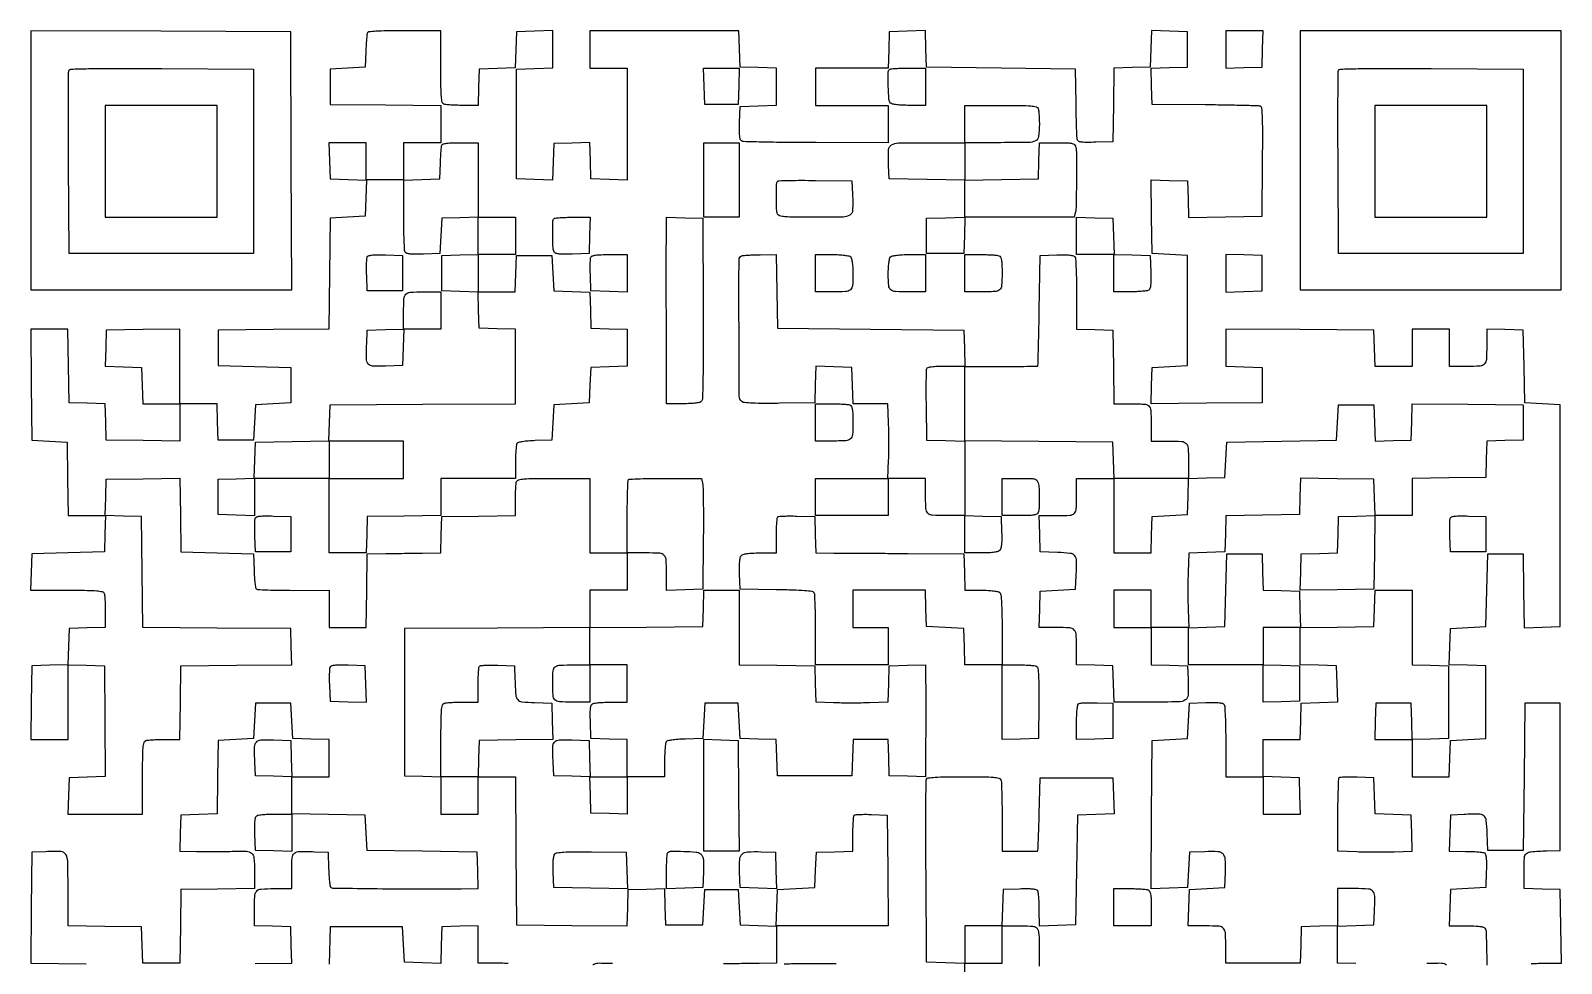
# Model space of a CAD drawing. Extents: x 156 to 936, y 95 to 969.
# Drawn here: x 156 to 936, y 494 to 969 of the extents above; entities that cross this region are included whole.
import ezdxf

# ---------------------------------------------------------------- set-up
doc = ezdxf.new("R2010")
doc.units = 0

msp = doc.modelspace()

# ---------------------------------------------------------------- linework, layer by layer
for points in [[(831.25, 493.787526), (822, 494.075052), (822, 503.5), (822, 512.924948), (831.25, 513.212474), (840.5, 513.5), (840.800912, 520.479083, 0.012322), (840.941866, 528.11956, 0.176722), (840.009281, 530.627338, 0.202101), (837.732324, 531.772817, 0.01682), (830.980948, 532), (822, 532), (822, 522.537526), (822, 513.075052), (812.75, 512.787526), (803.5, 512.5), (803.212474, 503.25), (802.924948, 494), (783.962474, 494), (765, 494), (765, 501.918213, 0.011435), (764.828811, 509.402343, 0.175657), (763.85465, 511.748828, 0.195156), (761.642834, 512.801097, 0.014649), (754.855485, 513), (745.924948, 513), (746.212474, 522.25), (746.5, 531.5), (755.5, 532), (764.5, 532.5), (764.787955, 540.596055, 0.020771), (764.748898, 547.123234, 0.189669), (763.605942, 549.666193, 0.185166), (761.021195, 550.781389, 0.019645), (754.344796, 550.793771), (746.5, 550.5), (746, 541.5), (745.5, 532.5), (736.237938, 532.212315), (726.975876, 531.924629), (727.237938, 569.712315), (727.5, 607.5), (736.5, 608), (745.5, 608.5), (746, 617.5), (746.5, 626.5), (754.914347, 626.793098, -0.008519), (758.914541, 626.864234, -0.027159), (761.5815, 626.721251, -0.039341), (763.340297, 626.389362, -0.187221), (764.149034, 625.793098, -0.128063), (764.478379, 624.767033, -0.002999), (764.732898, 619.665785, -0.006444), (764.919379, 613.645645, -0.004304), (764.984687, 606.75), (765, 589), (774.5, 589), (784, 589), (784, 579.5), (784, 570), (793.537526, 570), (803.075052, 570), (802.787526, 579.25), (802.5, 588.5), (793.25, 588.787526), (784, 589.075052), (784, 598.537526), (784, 608), (793.462474, 608), (802.924948, 608), (803.212474, 617.25), (803.5, 626.5), (812.787023, 626.788016), (822.074046, 627.076031), (821.787023, 636.288016), (821.5, 645.5), (812.25, 645.787526), (803, 646.075052), (803, 655.515461), (803, 664.955869), (821.75, 665.227935), (840.5, 665.5), (840.787526, 674.75), (841.075052, 684), (850.537526, 684), (860, 684), (860, 665.037526), (860, 646.075052), (869.25, 645.787526), (878.5, 645.5), (878.5, 627), (878.5, 608.5), (869.288016, 608.212977), (860.076031, 607.925954), (859.788016, 617.212977), (859.5, 626.5), (850.5, 626.5), (841.5, 626.5), (841.212474, 617.25), (840.924948, 608), (850.462474, 608), (860, 608), (860, 598.5), (860, 589), (869.462474, 589), (878.924948, 589), (879.212474, 598.25), (879.5, 607.5), (888.5, 608), (897.5, 608.5), (897.5, 627), (897.5, 645.5), (888.212977, 645.788016), (878.925954, 646.076031), (879.212977, 655.288016), (879.5, 664.5), (888.5, 665), (897.5, 665.5), (898, 684), (898.5, 702.5), (907.5, 702.5), (916.5, 702.5), (916.772202, 683.712768), (917.044404, 664.925536), (926.272202, 665.212768), (935.5, 665.5), (935.5, 722), (935.5, 778.5), (926.5, 779), (917.5, 779.5), (917, 798), (916.5, 816.5), (907.25, 816.787526), (898, 817.075052), (898, 809.119313, -0.01133), (897.829774, 801.607881, -0.174856), (896.858669, 799.255648, -0.19591), (894.651936, 798.200175, -0.014805), (887.893011, 798), (879, 798), (879, 807.5), (879, 817), (869.5, 817), (860, 817), (860, 807.5), (860, 798), (850.537526, 798), (841.075052, 798), (840.787526, 807.25), (840.5, 816.5), (802.75, 816.762025), (765, 817.02405), (765, 807.549551), (765, 798.075052), (774.25, 797.787526), (783.5, 797.5), (783.5, 788.5), (783.5, 779.5), (755.212708, 779.267638), (726.925415, 779.035275), (727.212708, 788.267638), (727.5, 797.5), (736.5, 798), (745.5, 798.5), (745.5, 826.5), (745.5, 854.5), (736.5, 855), (727.5, 855.5), (727.227796, 874.28782), (726.955591, 893.075639), (736.227796, 892.78782), (745.5, 892.5), (745.787816, 883.228074), (746.075632, 873.956148), (764.787816, 874.228074), (783.5, 874.5), (783.765863, 902.275298, 0.001898), (783.84755, 916.416702, 0.009342), (783.714317, 924.392819, 0.007982), (783.446172, 929.610203, 0.294663), (782.765863, 930.523131, 0.082378), (781.762195, 930.719163, 0.000718), (773.940597, 930.930933, 0.002479), (764.940283, 931.117036, 0.001594), (754.5, 931.247833), (727.5, 931.5), (727.212977, 940.711984), (726.925954, 949.923969), (736.212977, 950.211984), (745.5, 950.5), (745.5, 959.5), (745.5, 968.5), (736.288016, 968.787023), (727.076031, 969.074046), (726.788016, 959.787023), (726.5, 950.5), (717.271928, 950.212764), (708.043857, 949.925529), (707.771928, 931.212764), (707.5, 912.5), (698.733647, 912.210829, -0.007219), (694.379267, 912.130105, -0.029582), (691.74243, 912.275406, -0.050431), (690.129675, 912.627543, -0.225889), (689.447628, 913.275884, -0.080229), (689.233158, 914.300735, -0.001788), (689.017757, 919.353822, -0.004), (688.833645, 925.285859, -0.002689), (688.713981, 932.065056), (688.5, 949.5), (650.5, 950), (612.5, 950.5), (612.211984, 959.787023), (611.923969, 969.074046), (602.711984, 968.787023), (593.5, 968.5), (593.212474, 959.25), (592.924948, 950), (574.462474, 950), (556, 950), (556, 940.5), (556, 931), (574.5, 931), (593, 931), (593, 921.5), (593, 912), (556.25, 912.015313, -0.002086), (542.069438, 912.080384, -0.0033), (529.915465, 912.267102, -0.000814), (519.303263, 912.517491, -0.135855), (518.206902, 912.850966, -0.187221), (517.610638, 913.659703, -0.039341), (517.278749, 915.4185, -0.027159), (517.135766, 918.085459, -0.008519), (517.206902, 922.085653), (517.5, 930.5), (526.75, 930.787526), (536, 931.075052), (536, 940.5), (536, 949.924948), (526.75, 950.212474), (517.5, 950.5), (517.212474, 959.75), (516.924948, 969), (478.962474, 969), (441, 969), (441, 959.5), (441, 950), (450.5, 950), (460, 950), (460, 921.462474), (460, 892.924948), (450.75, 893.212474), (441.5, 893.5), (441.211984, 902.787023), (440.923969, 912.074046), (431.711984, 911.787023), (422.5, 911.5), (422.211984, 902.212977), (421.923969, 892.925954), (412.711984, 893.212977), (403.5, 893.5), (403.5, 921.5), (403.5, 949.5), (412.75, 949.787526), (422, 950.075052), (422, 959.575052), (422, 969.075052), (412.75, 968.787526), (403.5, 968.5), (403.212964, 959.287036), (402.925929, 950.074071), (393.712964, 949.787036), (384.5, 949.5), (384.212474, 940.25), (383.924948, 931), (376.044262, 931, -0.007082), (372.910777, 931.044388, -0.008933), (370.013877, 931.178303, -0.007357), (367.59865, 931.368953, -0.068336), (366.581787, 931.606989, -0.24904), (365.711497, 932.606822, -0.036273), (365.27975, 935.359559, -0.018295), (365.051073, 940.276552, -0.002472), (365, 950.606989), (365, 969), (346.468615, 969, 0.003177), (337.363823, 968.942146, 0.013264), (331.885277, 968.727081, 0.013535), (328.29479, 968.392812, 0.283803), (327.488341, 967.75, 0.062379), (327.299299, 966.905307, 0.004511), (327.092081, 964.517187, 0.006263), (326.905777, 961.655284, 0.004694), (326.769726, 958.5), (326.5, 950.5), (317.5, 950), (308.5, 949.5), (308.5, 940.5), (308.5, 931.5), (336.75, 931.234427), (365, 930.968853), (365, 921.484427), (365, 912), (355.5, 912), (346, 912), (346, 902.5), (346, 893), (336.5, 893), (327, 893), (327, 902.5), (327, 912), (317.462474, 912), (307.924948, 912), (308.212474, 902.75), (308.5, 893.5), (317.787023, 893.211984), (327.074046, 892.923969), (326.787023, 883.711984), (326.5, 874.5), (317.5, 874), (308.5, 873.5), (308.234453, 845.265547), (307.968906, 817.031094), (279.734453, 816.765547), (251.5, 816.5), (251.5, 807.5), (251.5, 798.5), (270, 798), (288.5, 797.5), (288.5, 788.5), (288.5, 779.5), (279.5, 779), (270.5, 778.5), (270, 769.5), (269.5, 760.5), (260.5, 760.5), (251.5, 760.5), (251.212474, 769.75), (250.924948, 779), (241.462474, 779), (232, 779), (232, 798.022065), (232, 817.044131), (213.25, 816.772065), (194.5, 816.5), (194.212977, 807.288016), (193.925954, 798.076031), (203.212977, 797.788016), (212.5, 797.5), (212.787526, 788.25), (213.075052, 779), (222.537526, 779), (232, 779), (232, 769.477935), (232, 759.955869), (213.25, 760.227935), (194.5, 760.5), (194.212964, 769.712964), (193.925929, 778.925929), (184.712964, 779.212964), (175.5, 779.5), (175.227935, 798.25), (174.955869, 817), (165.462361, 817), (155.968853, 817), (156.234427, 788.75), (156.5, 760.5), (165.5, 760), (174.5, 759.5), (174.772065, 740.75), (175.044131, 722), (184.559591, 722), (194.075052, 722), (193.787526, 712.75), (193.5, 703.5), (175, 703), (156.5, 702.5), (156.212474, 693.25), (155.924948, 684), (174.355485, 684, -0.002466), (184.708313, 683.948949, -0.018261), (189.634487, 683.72031, -0.036185), (192.39242, 683.288709, -0.249177), (193.393011, 682.418213, -0.068336), (193.631047, 681.40135, -0.007357), (193.821697, 678.986123, -0.008933), (193.955612, 676.089223, -0.007082), (194, 672.955738), (194, 665.075052), (184.75, 664.787526), (175.5, 664.5), (175.212964, 655.287036), (174.925929, 646.074071), (165.712964, 645.787036), (156.5, 645.5), (156.227935, 626.75), (155.955869, 608), (165.477935, 608), (175, 608), (175, 627.037526), (175, 646.075052), (184.25, 645.787526), (193.5, 645.5), (193.732323, 617.287292), (193.964647, 589.074584), (184.732323, 588.787292), (175.5, 588.5), (175.212474, 579.25), (174.924948, 570), (193.962474, 570), (213, 570), (213, 588.393011, -0.002472), (213.051073, 598.723448, -0.018295), (213.27975, 603.640441, -0.036273), (213.711497, 606.393178, -0.24904), (214.581787, 607.393011, -0.068379), (215.599091, 607.631058, -0.007341), (218.018418, 607.821697, -0.00892), (220.920314, 607.955613, -0.007069), (224.059722, 608), (231.955869, 608), (232.227935, 626.75), (232.5, 645.5), (260.787319, 645.765637), (289.074638, 646.031273), (288.787319, 655.265637), (288.5, 664.5), (250.765553, 664.76201), (213.031106, 665.02402), (212.765553, 693.26201), (212.5, 721.5), (203.212977, 721.788016), (193.925954, 722.076031), (194.212977, 731.288016), (194.5, 740.5), (213.227854, 740.771984), (231.955708, 741.043968), (232.227854, 722.271984), (232.5, 703.5), (251, 703), (269.5, 702.5), (269.794391, 694.005609, 0.008279), (269.964083, 690.694214, 0.011972), (270.232402, 687.776348, 0.007724), (270.549842, 685.368688, 0.161087), (270.872093, 684.727907, 0.185963), (271.58443, 684.411783, 0.002216), (276.763418, 684.175895, 0.006297), (282.805731, 684.003704, 0.00403), (289.827702, 683.948685), (308, 683.952773), (308, 674.476387), (308, 665), (317.477935, 665), (326.955869, 665), (327.227935, 683.75), (327.5, 702.5), (337, 702.670976, -0.000724), (341.304836, 702.742215, -0.000435), (346.415539, 702.814941, -0.000435), (351.498942, 702.878428, -0.00076), (355.712474, 702.920976), (364.924948, 703), (365.212474, 712.25), (365.5, 721.5), (384.25, 721.772065), (403, 722.044131), (403, 729.940278, -0.007069), (403.044387, 733.079686, -0.00892), (403.178303, 735.981582, -0.007341), (403.368942, 738.400909, -0.068379), (403.606989, 739.418213, -0.24904), (404.606822, 740.288503, -0.036273), (407.359559, 740.72025, -0.018295), (412.276552, 740.948927, -0.002472), (422.606989, 741), (441, 741), (441, 722), (441, 703), (450.5, 703), (460, 703), (460, 693.5), (460, 684), (450.5, 684), (441, 684), (441, 674.509792), (441, 665.019583), (393.75, 664.759792), (346.5, 664.5), (346.5, 627), (346.5, 589.5), (355.75, 589.212474), (365, 588.924948), (365, 579.462474), (365, 570), (374.5, 570), (384, 570), (384, 579.5), (384, 589), (393.487975, 589), (402.97595, 589), (403.237975, 551.25), (403.5, 513.5), (431.712269, 513.234491), (459.924538, 512.968982), (460.212269, 522.234491), (460.5, 531.5), (469.711984, 531.787023), (478.923969, 532.074046), (479.211984, 522.787023), (479.5, 513.5), (489, 513.5), (498.5, 513.5), (499, 522.5), (499.5, 531.5), (508, 531.5), (516.5, 531.5), (517, 522.5), (517.5, 513.5), (526.75, 513.212474), (536, 512.924948), (536, 503.462474), (536, 494), (527.25, 493.893608, 0.000248), (523.215497, 493.842549, 0.000137), (518.279688, 493.776284, 0.000136), (513.272687, 493.706331, 0.000218), (509, 493.643608)], [(270.287232, 493.772202), (289.074464, 494.044404), (288.787232, 503.272202), (288.5, 512.5), (279.25, 512.787526), (270, 513.075052), (270, 520.955738, -0.011491), (270.171283, 528.407908, -0.175559), (271.143776, 530.750156, -0.19511), (273.350994, 531.800898, -0.014732), (280.106989, 532), (289, 532), (289, 540.980948, -0.01682), (289.227183, 547.732324, -0.202101), (290.372662, 550.009281, -0.176722), (292.88044, 550.941866, -0.012322), (300.520917, 550.800912), (307.5, 550.5), (307.794391, 542.005609, 0.007999), (307.962132, 538.696089, 0.011623), (308.224572, 535.784178, 0.007321), (308.533752, 533.377531, 0.162146), (308.845436, 532.754564, 0.195339), (309.961676, 532.28318, 0.000377), (329.885603, 532.024042, 0.002714), (351.509748, 531.876471, 0.002043), (375.287526, 531.940446), (384.075052, 532), (383.787526, 541.25), (383.5, 550.5), (355.5, 551), (327.5, 551.5), (327, 560.5), (326.5, 569.5), (307.75, 569.772065), (289, 570.044131), (289, 579.522065), (289, 589), (298.5, 589), (308, 589), (308, 598.462474), (308, 607.924948), (298.75, 608.212474), (289.5, 608.5), (289, 617.5), (288.5, 626.5), (279.5, 626.5), (270.5, 626.5), (270, 617.5), (269.5, 608.5), (260.5, 608), (251.5, 607.5), (251.228072, 588.787236), (250.956143, 570.074471), (241.728072, 569.787236), (232.5, 569.5), (232.212474, 560.25), (231.924948, 551), (240.712474, 550.870157, 0.003167), (244.66903, 550.836756, 0.001965), (249.314308, 550.845213, 0.00197), (253.899554, 550.889647, 0.003557), (257.655384, 550.967574, -0.011194), (265.881342, 551.012588, -0.167687), (268.538814, 550.044949, -0.206918), (269.752375, 547.720947, -0.018292), (270, 540.954678), (270, 532.044131), (251.25, 531.772065), (232.5, 531.5), (232.227935, 512.75), (231.955869, 494), (222.515461, 494), (213.075052, 494), (212.787526, 503.25), (212.5, 512.5), (193.75, 512.772065), (175, 513.044131), (175, 531.503013, 0.004247), (174.877356, 545.940267, 0.131049), (173.901863, 549.363541, 0.25436), (171.427602, 550.828006, 0.019843), (163.479083, 550.800912), (156.5, 550.5), (156.234453, 522.2656), (155.968906, 494.031199), (184.234453, 493.7656)], [(920.611431, 493.830791, -0.011291), (928.103853, 494), (936.044131, 494), (935.772065, 512.75), (935.5, 531.5), (926.25, 531.787526), (917, 532.075052), (917, 541.018474, -0.014194), (917.190094, 547.713321, -0.199365), (918.215838, 549.834916, -0.165063), (920.527107, 550.811311, -0.009054), (928.5, 551.245668), (935.5, 551.5), (935.5, 589), (935.5, 626.5), (926.5, 626.5), (917.5, 626.5), (917, 589), (916.5, 551.5), (907.5, 551.5), (898.5, 551.5), (898.211203, 560.240685, 0.017722), (897.762911, 566.777845, 0.198326), (896.54849, 569.02491, 0.170867), (894.011209, 569.937542, 0.012477), (886.479083, 569.800912), (879.5, 569.5), (879.212474, 560.25), (878.924948, 551), (887.212474, 550.984687, -0.009129), (890.480966, 550.918962, -0.01216), (893.445387, 550.732898, -0.009485), (895.893389, 550.472502, -0.110544), (896.793098, 550.149034, -0.187221), (897.389362, 549.340297, -0.039341), (897.721251, 547.5815, -0.027159), (897.864234, 544.914541, -0.008519), (897.793098, 540.914347), (897.5, 532.5), (888.5, 532), (879.5, 531.5), (879.212474, 522.25), (878.924948, 513), (887.855485, 513, -0.006687), (892.556376, 512.937123, -0.034414), (895.148072, 512.688728, -0.069706), (896.652499, 512.217512, -0.192751), (897.393011, 511.418213, -0.080983), (897.635568, 510.250423, -0.002541), (897.821697, 505.367318, -0.004891), (897.955938, 499.590857, -0.003363), (898, 493.040657, -0.00346)], [(399.3113, 493.842426, 0.010656), (391.918213, 494), (384, 494), (384, 503.537526), (384, 513.075052), (374.75, 512.787526), (365.5, 512.5), (365.211984, 503.212977), (364.923969, 493.925954), (355.711984, 494.212977), (346.5, 494.5), (346, 503.5), (345.5, 512.5), (327, 512.5), (308.5, 512.5), (308, 493.5)], [(632, 485.581787), (632, 494), (641.5, 494), (651, 494), (651, 503.5), (651, 513), (659.891592, 513, -0.004783), (665.398233, 512.947318, -0.05381), (667.564084, 512.671536, -0.155135), (668.673919, 512.003273, -0.12189), (669.32386, 510.75, -0.057932), (669.900168, 505.97429, -0.004097), (669.848569, 492.521778, -0.002446)], [(452.520917, 493.800912, 0.012739), (444.942653, 493.934395, 0.177046), (442.421808, 492.990355, 0.194277)], [(539.906145, 493.724368, -0.001423), (547.476562, 493.818011, -0.003026), (556.374192, 493.848897, -0.002057), (566.5, 493.781094)], [(877.578192, 492.990355, 0.177046), (875.057347, 493.934395, 0.012739), (867.479083, 493.800912)]]:
    msp.add_lwpolyline(points, format="xyb")
for points in [[(156, 903.007138), (156, 837), (222.50719, 837), (289.014379, 837), (288.75719, 902.75), (288.5, 968.5), (222.25, 968.757138), (156, 969.014276)], [(765, 959.462474), (765, 949.924948), (774.25, 950.212474), (783.5, 950.5), (783.787526, 959.75), (784.075052, 969), (774.537526, 969), (765, 969)], [(803, 903), (803, 837), (869.5, 837), (936, 837), (936, 903), (936, 969), (869.5, 969), (803, 969)], [(516.787526, 940.75), (516.5, 931.5), (508, 931.5), (499.5, 931.5), (499.212474, 940.75), (498.924948, 950), (508, 950), (517.075052, 950)], [(194, 902.5), (194, 874), (222.5, 874), (251, 874), (251, 902.5), (251, 931), (222.5, 931), (194, 931)], [(841, 902.5), (841, 874), (869.5, 874), (898, 874), (898, 902.5), (898, 931), (869.5, 931), (841, 931)], [(517, 893), (517, 874), (508, 874), (499, 874), (499, 893), (499, 912), (508, 912), (517, 912)], [(765, 845.5), (765, 835.924948), (774.25, 836.212474), (783.5, 836.5), (783.5, 845.5), (783.5, 854.5), (774.25, 854.787526), (765, 855.075052)], [(308, 750.5), (308, 741), (327, 741), (346, 741), (346, 750.5), (346, 760), (327, 760), (308, 760)], [(708, 722), (708, 703), (717.462474, 703), (726.924948, 703), (727.212474, 712.25), (727.5, 721.5), (736.5, 722), (745.5, 722.5), (745.787526, 731.75), (746.075052, 741), (727.037526, 741), (708, 741)], [(708, 674.5), (708, 665), (717.5, 665), (727, 665), (727, 674.5), (727, 684), (717.5, 684), (708, 684)], [(516.765573, 579.25), (517.031147, 551), (508.015573, 551), (499, 551), (499, 579.538933), (499, 608.077866), (507.75, 607.788933), (516.5, 607.5)]]:
    msp.add_lwpolyline(points, close=True)
for points in [[(269.5, 902.5), (269.5, 855.5), (222.5, 855.5), (175.5, 855.5), (175.239372, 901.5, -0.000997), (175.174287, 919.225103, -0.001596), (175.197198, 934.357597, -0.000282), (175.267665, 947.72814, -0.090314), (175.461789, 948.759906, -0.301449), (176.45055, 949.464468, -0.003096), (185.402033, 949.70934, -0.005599), (198.68089, 949.841585, -0.001079), (222.722417, 949.759906), (269.5, 949.5)], [(612, 940.5), (612, 931), (603.7, 931, -0.011084), (600.171507, 931.07823, -0.020332), (597.306878, 931.322289, -0.021091), (595.139671, 931.689458, -0.144849), (594.2, 932.2, -0.181061), (593.346542, 934.07497, -0.00945), (593.010122, 940.795405, -0.009016), (592.921758, 947.54747, -0.197627), (593.666667, 949.333333, -0.174709), (594.23216, 949.599192, -0.005871), (596.732292, 949.804167, -0.010477), (599.733476, 949.951666, -0.007039), (603.166667, 950), (612, 950)], [(916.5, 902.5), (916.5, 855.5), (869.5, 855.5), (822.5, 855.5), (822.239372, 901.5, -0.000997), (822.174287, 919.225103, -0.001596), (822.197198, 934.357597, -0.000282), (822.267665, 947.72814, -0.090314), (822.461789, 948.759906, -0.301449), (823.45055, 949.464468, -0.003096), (832.402033, 949.70934, -0.005599), (845.68089, 949.841585, -0.001079), (869.722417, 949.759906), (916.5, 949.5)], [(669.393011, 929.418213, -0.063253), (669.629829, 928.450783, -0.009306), (669.821697, 926.43975, -0.010378), (669.955516, 924.041973, -0.008749), (670, 921.5, -0.028723), (669.634279, 915.138828, -0.256607), (668.070165, 912.935046, -0.109502), (664.576702, 912.105813, -0.00373), (650.393011, 912), (632, 912), (632, 902.477935), (632, 892.955869), (650.75, 893.227935), (669.5, 893.5), (669.787526, 902.75), (670.075052, 912), (678.970138, 912, -0.005989), (683.915545, 911.940758, -0.039913), (686.364045, 911.685833, -0.095282), (687.703801, 911.160764, -0.1798), (688.398311, 910.25, -0.072725), (688.859494, 907.208751, -0.001915), (688.879668, 893.507836, -0.002363), (688.784227, 880.031461, -0.055466), (688.318185, 876.25), (687.783184, 874), (659.929118, 874), (632.075052, 874), (631.787526, 864.75), (631.5, 855.5), (622, 855.5), (612.5, 855.5), (612.5, 864.5), (612.5, 873.5), (622.25, 873.786212), (632, 874.072424), (632, 883.514619), (632, 892.956814), (612.75, 893.228407), (593.5, 893.5), (593.199088, 900.479083, -0.02037), (593.180372, 908.428961, -0.256907), (594.671903, 910.909788, -0.128285), (598.157967, 911.879707, -0.004047), (613.019052, 912), (632, 912), (632, 921.5), (632, 931), (650.393011, 931, -0.002472), (660.723448, 930.948927, -0.018295), (665.640441, 930.72025, -0.036273), (668.393178, 930.288503, -0.24904)], [(384, 893), (384, 874), (393.5, 874), (403, 874), (403, 864.5), (403, 855), (393.5, 855), (384, 855), (384, 845.5), (384, 836), (393.462474, 836), (402.924948, 836), (403.212474, 845.25), (403.5, 854.5), (412.5, 854.5), (421.5, 854.5), (422, 845.5), (422.5, 836.5), (431.712964, 836.212964), (440.925929, 835.925929), (441.212964, 826.712964), (441.5, 817.5), (450.75, 817.212474), (460, 816.924948), (460, 807.5), (460, 798.075052), (450.75, 797.787526), (441.5, 797.5), (441, 788.5), (440.5, 779.5), (431.5, 779), (422.5, 778.5), (422, 769.5), (421.5, 760.5), (413.031844, 760.206033, 0.010674), (409.460658, 760.005667, 0.020911), (406.63313, 759.666992, 0.02067), (404.533237, 759.236162, 0.192561), (403.797157, 758.706033, 0.112667), (403.494381, 757.854929, 0.008725), (403.251296, 755.430835, 0.011582), (403.077072, 752.497876, 0.008579), (403.015313, 749.25), (403, 741), (384, 741), (365, 741), (365, 731.522065), (365, 722.044131), (346.25, 721.772065), (327.5, 721.5), (327.212474, 712.25), (326.924948, 703), (317.462474, 703), (308, 703), (308, 722), (308, 741), (289, 741), (270, 741), (270, 731.462474), (270, 721.924948), (260.75, 722.212474), (251.5, 722.5), (251.5, 731.5), (251.5, 740.5), (260.712964, 740.787036), (269.925929, 741.074071), (270.212964, 750.287036), (270.5, 759.5), (289.212764, 759.771928), (307.925529, 760.043857), (308.212764, 769.271928), (308.5, 778.5), (355.75, 778.759792), (403, 779.019583), (403, 797.972266), (403, 816.924948), (393.75, 817.212474), (384.5, 817.5), (384.212964, 826.712964), (383.925929, 835.925929), (374.712964, 836.212964), (365.5, 836.5), (365.5, 845.5), (365.5, 854.5), (374.75, 854.787526), (384, 855.075052), (384, 864.575052), (384, 874.075052), (374.75, 873.787526), (365.5, 873.5), (365, 864.5), (364.5, 855.5), (356.085653, 855.206902, -0.00849), (352.082775, 855.135488, -0.027235), (349.420183, 855.278332, -0.039574), (347.667953, 855.610162, -0.189232), (346.866982, 856.206902, -0.126162), (346.54425, 857.230416, -0.002938), (346.296665, 862.323284, -0.006335), (346.116185, 868.331404, -0.004232), (346.054951, 875.212787), (346.047244, 892.925574), (355.273622, 893.212787), (364.5, 893.5), (364.769726, 901.5, -0.004694), (364.905777, 904.655284, -0.006263), (365.092081, 907.517187, -0.004511), (365.299299, 909.905307, -0.062379), (365.488341, 910.75, -0.245965), (366.124042, 911.334747, -0.032567), (367.976619, 911.702973, -0.024764), (370.790152, 911.933009, -0.008016), (374.968615, 912), (384, 912)], [(574.800912, 885.520917, -0.019758), (574.829354, 877.572696, -0.253933), (573.369307, 875.099465, -0.131508), (569.956242, 874.123041, -0.004282), (555.587937, 874, -0.002475), (545.268868, 874.051084, -0.018313), (540.356536, 874.279781, -0.036318), (537.606436, 874.711601, -0.24897), (536.606989, 875.581787, -0.084597), (536.091804, 878.154774, -0.008414), (536.016105, 884.465376, -0.00511), (536.114754, 891.018676, -0.192352), (536.68804, 892.354707, -0.191525), (537.322139, 892.627996, -0.001706), (542.626545, 892.76092, -0.005549), (548.77322, 892.825731, -0.003516), (555.93804, 892.771374), (574.5, 892.5)], [(440.787526, 864.75), (440.5, 855.5), (432.085653, 855.206902, -0.008519), (428.085459, 855.135766, -0.027159), (425.4185, 855.278749, -0.039341), (423.659703, 855.610638, -0.187221), (422.850966, 856.206902, -0.131906), (422.206577, 858.26788, -0.007493), (422.033407, 864.992136, -0.005877), (422.040216, 871.8478, -0.195602), (422.666667, 873.333333, -0.174822), (423.232541, 873.599219, -0.00583), (425.743315, 873.804167, -0.010438), (428.756615, 873.951668, -0.007009), (432.204192, 874), (441.075052, 874)], [(498.685052, 827.524205, -0.001442), (498.708615, 806.856816, -0.004179), (498.564124, 792.556232, -0.001592), (498.327973, 781.648487, -0.168543), (497.812607, 780.274205, -0.158985), (496.908397, 779.703851, -0.028301), (494.919176, 779.319582, -0.023513), (492.126233, 779.075362, -0.010051), (488.377555, 779), (480, 779), (479.971143, 787.75, -0.000469), (479.924979, 807.308039, -0.000232), (479.901176, 832.134419, -0.000157), (479.896852, 856.051749, -0.001879), (479.932787, 865.287526), (480, 874.075052), (489.25, 873.787526), (498.5, 873.5)], [(707.787036, 864.287036), (708.074071, 855.074071), (717.287036, 854.787036), (726.5, 854.5), (726.793098, 846.085653, -0.008519), (726.864234, 842.085459, -0.027159), (726.721251, 839.4185, -0.039341), (726.389362, 837.659703, -0.187221), (725.793098, 836.850966, -0.110402), (724.894283, 836.527533, -0.00954), (722.45641, 836.267102, -0.012203), (719.504112, 836.081041, -0.00917), (716.25, 836.015313), (708, 836), (708, 845.5), (708, 855), (698.5, 855), (689, 855), (689, 864.537526), (689, 874.075052), (698.25, 873.787526), (707.5, 873.5)], [(345.5, 845.5), (345.5, 836.5), (336.5, 836.5), (327.5, 836.5), (327.205027, 844.411609, -0.006757), (327.130652, 847.542211, -0.008847), (327.151984, 850.403842, -0.006825), (327.2445, 852.787219, -0.078651), (327.438673, 853.700781, -0.222283), (328.127059, 854.364206, -0.05328), (329.715903, 854.724548, -0.030281), (332.338027, 854.871594, -0.007113), (336.733647, 854.789171), (345.5, 854.5)], [(460, 845.462474), (460, 835.924948), (450.75, 836.212474), (441.5, 836.5), (441.205027, 844.411609, -0.006569), (441.129541, 847.539392, -0.008656), (441.147568, 850.392336, -0.006579), (441.235027, 852.7687, -0.079281), (441.423642, 853.661609, -0.228749), (442.106941, 854.304101, -0.041413), (443.854544, 854.698735, -0.027242), (446.620517, 854.933967, -0.007593), (450.968615, 855), (460, 855)], [(536.227935, 836.25), (536.5, 817.5), (584, 817), (631.5, 816.5), (631.787526, 807.25), (632.075052, 798), (650.537526, 798, 0.001268), (657.631323, 798.017991, 0.002079), (663.638392, 798.073437, 0.000228), (668.994328, 798.147585, 0.217691), (669.210192, 798.25, 0.16966), (669.299028, 798.48389, 0.000082), (669.517208, 806.651563, 0.00113), (669.738098, 815.746328, 0.000687), (669.960192, 826.5), (670.5, 854.5), (678.914347, 854.793098, -0.008519), (682.914541, 854.864234, -0.027159), (685.5815, 854.721251, -0.039341), (687.340297, 854.389362, -0.187221), (688.149034, 853.793098, -0.12803), (688.478364, 852.767307, -0.00301), (688.732898, 847.676808, -0.006456), (688.919378, 841.668784, -0.004313), (688.984687, 834.787526), (689, 817.075052), (698.25, 816.787526), (707.5, 816.5), (707.772065, 797.75), (708.044131, 779), (715.940278, 779, -0.011457), (723.404655, 778.828936, -0.175414), (725.74896, 777.85673, -0.195276), (726.800677, 775.649615, -0.014747), (727, 768.893011), (727, 760), (735.893011, 760, -0.014805), (742.651936, 759.799825, -0.19591), (744.858669, 758.744352, -0.174856), (745.829774, 756.392119, -0.01133), (746, 748.880687), (746, 740.924948), (755.25, 741.212474), (764.5, 741.5), (765, 750.5), (765.5, 759.5), (793.5, 760), (821.5, 760.5), (822, 769.5), (822.5, 778.5), (831.5, 778.5), (840.5, 778.5), (840.788016, 769.212977), (841.076031, 759.925954), (850.288016, 760.212977), (859.5, 760.5), (859.787731, 769.765509), (860.075462, 779.031018), (888.287731, 778.765509), (916.5, 778.5), (916.5, 769.5), (916.5, 760.5), (907.287036, 760.212964), (898.074071, 759.925929), (897.787036, 750.712964), (897.5, 741.5), (878.75, 741.227935), (860, 740.955869), (860, 731.477935), (860, 722), (850.522065, 722), (841.044131, 722), (840.772065, 703.25), (840.5, 684.5), (821.71218, 684.227796), (802.924361, 683.955591), (803.21218, 693.227796), (803.5, 702.5), (812.712964, 702.787036), (821.925929, 703.074071), (822.212964, 712.287036), (822.5, 721.5), (831.787023, 721.788016), (841.074046, 722.076031), (840.787023, 731.288016), (840.5, 740.5), (821.787816, 740.771926), (803.075632, 741.043852), (802.787816, 731.771926), (802.5, 722.5), (783.787236, 722.228072), (765.074471, 721.956143), (764.787236, 712.728072), (764.5, 703.5), (755.342573, 703.213699), (746.185146, 702.927398), (745.842573, 693.213699, 0.005314), (745.734384, 688.821201, 0.003228), (745.695192, 683.625468, 0.003234), (745.722926, 678.470309, 0.005701), (745.82191, 674.213426), (746.143821, 664.926852), (755.32191, 665.213426), (764.5, 665.5), (765, 684), (765.5, 702.5), (774.5, 702.5), (783.5, 702.5), (783.787036, 693.287036), (784.074071, 684.074071), (793.287036, 683.787036), (802.5, 683.5), (802.787526, 674.25), (803.075052, 665), (793.537526, 665), (784, 665), (784, 655.537526), (784, 646.075052), (793.25, 645.787526), (802.5, 645.5), (802.5, 636.5), (802.5, 627.5), (793.25, 627.212474), (784, 626.924948), (784, 636.462474), (784, 646), (765, 646), (746, 646), (746, 655.5), (746, 665), (736.5, 665), (727, 665), (727, 655.537526), (727, 646.075052), (736.25, 645.787526), (745.5, 645.5), (745.800912, 638.520917, -0.019828), (745.828252, 630.57245, -0.254282), (744.364591, 628.098378, -0.131132), (740.943175, 627.122716, -0.004254), (726.518474, 627), (708.075052, 627), (707.787526, 636.25), (707.5, 645.5), (698.25, 645.787526), (689, 646.075052), (688.986345, 653.287526, 0.011015), (688.797923, 661.162568, 0.168477), (687.803619, 663.653652, 0.200344), (685.54456, 664.777844, 0.016577), (678.845843, 665), (669.924948, 665), (670.212474, 674.25), (670.5, 683.5), (679.5, 684), (688.5, 684.5), (688.800912, 691.479083, 0.012477), (688.937542, 699.011209, 0.170867), (688.02491, 701.54849, 0.198326), (685.777845, 702.762911, 0.017722), (679.240685, 703.211203), (670.5, 703.5), (670.212474, 712.75), (669.924948, 722), (678.855485, 722, 0.014649), (685.642834, 722.198903, 0.195156), (687.85465, 723.251172, 0.175657), (688.828811, 725.597657, 0.011435), (689, 733.081787), (689, 741), (698.537526, 741), (708.075052, 741), (707.787526, 750.25), (707.5, 759.5), (669.75, 759.762025), (632, 760.02405), (632, 741.049551), (632, 722.075052), (641.25, 721.787526), (650.5, 721.5), (650.793771, 713.655204, -0.01153), (650.842502, 710.264652, -0.021342), (650.701133, 707.514748, -0.023545), (650.405224, 705.431833, -0.126804), (649.921326, 704.405204, -0.145524), (648.939147, 703.748928, -0.03848), (647.078343, 703.326735, -0.027148), (644.342652, 703.0746, -0.009406), (640.377555, 703), (632, 703), (632, 712.5), (632, 722), (622.606989, 722, -0.013298), (615.45107, 722.190353, -0.19079), (613.179831, 723.232644, -0.18106), (612.176663, 725.570915, -0.011759), (612, 733.081787), (612, 741), (602.5, 741), (593, 741), (593, 731.5), (593, 722), (574.5, 722), (556, 722), (556, 731.5), (556, 741), (574.429031, 741), (592.858062, 741), (593.179031, 750.25, 0.005736), (593.277592, 754.495207, 0.003234), (593.304751, 759.646875, 0.003227), (593.264969, 764.846037, 0.005283), (593.156293, 769.25), (592.812585, 779), (583.943818, 779), (575.075052, 779), (574.787526, 788.25), (574.5, 797.5), (565.288016, 797.787023), (556.076031, 798.074046), (555.788016, 788.787023), (555.5, 779.5), (537.630851, 779.226441, -0.003985), (529.525105, 779.166965, -0.010931), (523.80333, 779.295691, -0.009595), (519.681641, 779.557949, -0.153691), (518.403842, 780.079804, -0.221699), (517.060352, 782.920778, -0.000968), (516.940848, 817.514661, -0.000806), (516.944167, 852.354686, -0.304825), (518.291135, 854.351431, -0.076338), (519.121722, 854.548713, -0.005133), (521.561852, 854.72116, -0.007285), (524.488255, 854.855045, -0.005389), (527.727935, 854.921053), (535.955869, 855)], [(573.8, 853.8, -0.142062), (574.301898, 852.888147, -0.021703), (574.672007, 850.825282, -0.021121), (574.91981, 848.136184, -0.012415), (575, 844.906989, -0.019554), (574.772902, 839.102218, -0.206765), (573.690254, 837.052708, -0.159949), (571.310519, 836.157481, -0.01065), (563.918213, 836), (556, 836), (556, 845.5), (556, 855), (564.3, 855, -0.011084), (567.828493, 854.92177, -0.020332), (570.693122, 854.677711, -0.021091), (572.860329, 854.310542, -0.144849)], [(612, 845.5), (612, 836), (604.081787, 836, -0.01065), (596.689481, 836.157481, -0.159949), (594.309746, 837.052708, -0.206765), (593.227098, 839.102218, -0.019554), (593, 844.906989, -0.012415), (593.08019, 848.136184, -0.021121), (593.327993, 850.825282, -0.021703), (593.698102, 852.888147, -0.142062), (594.2, 853.8, -0.144849), (595.139671, 854.310542, -0.021091), (597.306878, 854.677711, -0.020332), (600.171507, 854.92177, -0.011084), (603.7, 855), (612, 855)], [(649.418213, 854.393011, -0.18666), (650.209997, 853.676577, -0.072682), (650.683962, 852.251766, -0.036534), (650.93529, 849.820122, -0.007489), (651, 845.5, -0.016928), (650.787494, 839.225197, -0.201251), (649.720139, 837.097177, -0.16771), (647.358591, 836.163873, -0.011011), (639.918213, 836), (632, 836), (632, 845.5), (632, 855), (639.918213, 855, -0.00705), (643.066073, 854.955615, -0.008902), (645.9751, 854.821697, -0.007317), (648.400281, 854.631074, -0.06844)], [(365, 826.5), (365, 817), (355.537526, 817), (346.075052, 817), (345.787526, 807.75), (345.5, 798.5), (336.778718, 798.211486, -0.017872), (330.215167, 798.229016, -0.210428), (327.972515, 799.321246, -0.176334), (327.050889, 801.817355, -0.011928), (327.199088, 809.520917), (327.5, 816.5), (336.75, 816.787526), (346, 817.075052), (346, 824.955738, -0.011491), (346.171283, 832.407908, -0.175559), (347.143776, 834.750156, -0.19511), (349.350994, 835.800898, -0.014732), (356.106989, 836), (365, 836)], [(612.476178, 796.75, 0.084029), (612.297044, 795.79645, 0.001593), (612.221776, 790.726562, 0.003829), (612.198054, 784.796851, 0.002549), (612.257563, 778), (612.5, 760.5), (622.227449, 760.21406), (631.954897, 759.92812), (631.951231, 778.96406), (631.947565, 798), (622.442398, 798, 0.007493), (618.022471, 797.933761, 0.023705), (615.071665, 797.704997, 0.030838), (613.130543, 797.338864, 0.247196)], [(573.418213, 778.393011, -0.18666), (574.209997, 777.676577, -0.072682), (574.683962, 776.251766, -0.036534), (574.93529, 773.820122, -0.007489), (575, 769.5, -0.016928), (574.787494, 763.225197, -0.201251), (573.720139, 761.097177, -0.16771), (571.358591, 760.163873, -0.011011), (563.918213, 760), (556, 760), (556, 769.5), (556, 779), (563.918213, 779, -0.00705), (567.066073, 778.955615, -0.008902), (569.9751, 778.821697, -0.007317), (572.400281, 778.631074, -0.06844)], [(498.441716, 737.75, -0.036191), (498.64409, 735.507622, -0.001801), (498.748055, 728.110937, -0.002895), (498.789079, 719.31342, -0.002088), (498.737029, 709.5), (498.5, 684.5), (489.25, 684.212474), (480, 683.924948), (480, 691.880687, 0.011676), (479.823888, 699.421313, 0.180709), (478.821417, 701.76449, 0.191194), (476.550484, 702.809141, 0.01333), (469.393011, 703), (460, 703), (460, 721.333333, -0.0034), (460.048122, 728.408987, -0.005368), (460.195833, 734.477083, -0.001621), (460.396742, 739.718151, -0.188134), (460.666667, 740.333333, -0.188105), (461.281729, 740.603247, -0.001628), (466.509606, 740.804167, -0.00538), (472.563075, 740.951878, -0.003409), (479.621354, 741), (497.909374, 741)], [(669.369714, 738.75, -0.052589), (669.835949, 735.80014, -0.012536), (669.968309, 730.826521, -0.010886), (669.868123, 725.875983, -0.081279), (669.393011, 723.581787, -0.192406), (668.653872, 722.782907, -0.06988), (667.154102, 722.311531, -0.034532), (664.571713, 722.062976, -0.00673), (659.893011, 722), (651, 722), (651, 731.5), (651, 741), (659.883369, 741, -0.00487), (665.368743, 740.946567, -0.0534), (667.551213, 740.66971, -0.150802), (668.684822, 740.002112, -0.119916)], [(288.5, 712.5), (288.5, 703.5), (279.5, 703.5), (270.5, 703.5), (270.205027, 711.411609, -0.006757), (270.130652, 714.542211, -0.008847), (270.151984, 717.403842, -0.006825), (270.2445, 719.787219, -0.078651), (270.438673, 720.700781, -0.222283), (271.127059, 721.364206, -0.05328), (272.715903, 721.724548, -0.030281), (275.338027, 721.871594, -0.007113), (279.733647, 721.789171), (288.5, 721.5)], [(555.787526, 712.25), (556.075052, 703), (565.287526, 702.964932, -0.000594), (570.541234, 702.938689, -0.000111), (580.165711, 702.877029, -0.000119), (591.41319, 702.799789, -0.000109), (603, 702.714932), (631.5, 702.5), (631.787526, 693.25), (632.075052, 684), (640.337526, 684, -0.011159), (643.847487, 683.921656, -0.02038), (646.701269, 683.677383, -0.021131), (648.861987, 683.310039, -0.144682), (649.8, 682.8, -0.17093), (650.380286, 681.588868, -0.011288), (650.716292, 677.675375, -0.011908), (650.936048, 672.080768, -0.003861), (651, 663.8), (651, 646), (659.25, 645.984687, -0.00854), (662.497473, 645.923184, -0.011541), (665.429181, 645.749726, -0.008672), (667.852426, 645.507761, -0.112816), (668.700404, 645.206323, -0.229632), (669.294705, 644.243763, -0.012092), (669.582705, 640.535465, -0.012629), (669.736243, 635.066851, -0.00349), (669.700404, 626.471635), (669.5, 608.5), (660.25, 608.212474), (651, 607.924948), (651, 626.962474), (651, 646), (641.537526, 646), (632.075052, 646), (631.787526, 655.25), (631.5, 664.5), (622, 665), (612.5, 665.5), (612.212474, 674.75), (611.924948, 684), (593.462474, 684), (575, 684), (575, 674.5), (575, 665), (584, 665), (593, 665), (593, 655.5), (593, 646), (574.5, 646), (556, 646), (555.984687, 663.75, 0.00409), (555.922376, 670.640992, 0.006156), (555.744962, 676.646265, 0.002746), (555.503322, 681.746807, 0.128991), (555.190103, 682.726647, 0.224357), (554.214502, 683.342971, 0.01105), (550.324934, 683.732937, 0.012194), (544.668275, 684.035521, 0.003561), (535.955416, 684.226647), (517.5, 684.5), (517.206229, 692.344796, -0.01153), (517.157498, 695.735348, -0.021342), (517.298867, 698.485252, -0.023545), (517.594776, 700.568167, -0.126804), (518.078674, 701.594796, -0.145524), (519.060853, 702.251072, -0.03848), (520.921657, 702.673265, -0.027148), (523.657348, 702.9254, -0.009406), (527.622445, 703), (536, 703), (536, 711.833333, -0.007405), (536.050882, 715.268964, -0.010957), (536.206073, 718.277948, -0.00638), (536.422123, 720.778046, -0.173314), (536.701526, 721.368192, -0.181254), (537.294584, 721.637876, -0.006365), (539.854968, 721.779968, -0.011094), (542.933373, 721.843152, -0.007452), (546.451526, 721.784859), (555.5, 721.5)], [(897.5, 712.5), (897.5, 703.5), (888.5, 703.5), (879.5, 703.5), (879.205027, 711.411609, -0.006757), (879.130652, 714.542211, -0.008847), (879.151984, 717.403842, -0.006825), (879.2445, 719.787219, -0.078651), (879.438673, 720.700781, -0.222283), (880.127059, 721.364206, -0.05328), (881.715903, 721.724548, -0.030281), (884.338027, 721.871594, -0.007113), (888.733647, 721.789171), (897.5, 721.5)], [(517, 665.021593), (517, 646.043186), (536.25, 645.771593), (555.5, 645.5), (555.786599, 636.320027), (556.073198, 627.140054), (565.081088, 626.820027, 0.005645), (569.209999, 626.719992, 0.003203), (574.209707, 626.68735, 0.003197), (579.24846, 626.718948, 0.005265), (583.50786, 626.81776), (592.926742, 627.13552), (593.213371, 636.31776), (593.5, 645.5), (602.75, 645.787526), (612, 646.075052), (612.065327, 636.787526, -0.000906), (612.087833, 632.477066, -0.000483), (612.100863, 627.143836, -0.00048), (612.103678, 621.695598, -0.000748), (612.094565, 617, 0.000007), (612.078617, 612.339633, 0.000005), (612.060489, 607.003039, 0.000005), (612.043015, 601.82863, 0.00001), (612.029238, 597.712474), (612, 588.924948), (602.75, 589.212474), (593.5, 589.5), (593.212474, 598.75), (592.924948, 608), (584, 608), (575.075052, 608), (574.787526, 598.75), (574.5, 589.5), (555.5, 589.5), (536.5, 589.5), (536.212964, 598.712964), (535.925929, 607.925929), (526.712964, 608.212964), (517.5, 608.5), (517, 617.5), (516.5, 626.5), (508, 626.5), (499.5, 626.5), (499, 617.5), (498.5, 608.5), (489.532999, 608.207902, 0.009786), (485.707636, 608.008289, 0.020298), (482.737125, 607.673305, 0.020215), (480.552989, 607.24575, 0.195149), (479.798312, 606.707902, 0.112618), (479.495093, 605.855762, 0.008743), (479.251635, 603.431384, 0.011595), (479.077158, 600.498009, 0.008591), (479.015313, 597.25), (479, 589), (469.5, 589), (460, 589), (460, 579.462474), (460, 569.924948), (450.75, 570.212474), (441.5, 570.5), (441.212964, 579.712964), (440.925929, 588.925929), (431.712964, 589.212964), (422.5, 589.5), (422.199088, 596.479083, -0.011928), (422.050889, 604.182645, -0.176334), (422.972515, 606.678754, -0.210428), (425.215167, 607.770984, -0.017872), (431.778718, 607.788514), (440.5, 607.5), (440.787526, 598.25), (441.075052, 589), (450.537526, 589), (460, 589), (460, 598.462474), (460, 607.924948), (450.75, 608.212474), (441.5, 608.5), (441.206902, 616.914347, -0.008519), (441.135766, 620.914541, -0.027159), (441.278749, 623.5815, -0.039341), (441.610638, 625.340297, -0.187221), (442.206902, 626.149034, -0.110402), (443.105717, 626.472467, -0.00954), (445.54359, 626.732898, -0.012203), (448.495888, 626.918959, -0.00917), (451.75, 626.984687), (460, 627), (460, 636.5), (460, 646), (450.5, 646), (441, 646), (441, 636.5), (441, 627), (432.106989, 627, -0.014193), (425.375623, 627.191121, -0.188822), (423.163402, 628.205741, -0.180977), (422.179913, 630.471961, -0.012844), (422, 637.474799, -0.02159), (422.237743, 642.978013, -0.210194), (423.331076, 644.976005, -0.154717), (425.725062, 645.846455, -0.010435), (433.081787, 646), (441, 646), (441, 655.484665), (441, 664.969329), (469.75, 665.234665), (498.5, 665.5), (498.787526, 674.75), (499.075052, 684), (508.037526, 684), (517, 684)], [(308.438673, 644.700781, 0.078651), (308.2445, 643.787219, 0.006825), (308.151984, 641.403842, 0.008847), (308.130652, 638.542211, 0.006757), (308.205027, 635.411609), (308.5, 627.5), (317.788029, 627.211971), (327.076058, 626.923942), (326.788029, 636.211971), (326.5, 645.5), (317.733647, 645.789171, 0.007113), (313.338027, 645.871594, 0.030281), (310.715903, 645.724548, 0.05328), (309.127059, 645.364206, 0.222283)], [(402.754332, 638.5, 0.009206), (403.18527, 630.633677, 0.159803), (404.149036, 628.289491, 0.195196), (406.253839, 627.198354, 0.014923), (412.759315, 626.788797), (421.5, 626.5), (421.787232, 617.272202), (422.074464, 608.044404), (403.287232, 607.772202), (384.5, 607.5), (384.212474, 598.25), (383.924948, 589), (374.487474, 589), (365.05, 589), (365.05, 607.402605, -0.002514), (365.101544, 617.653985, -0.017926), (365.329265, 622.611218, -0.034195), (365.752906, 625.412054, -0.251592), (366.606787, 626.402605, -0.068787), (367.612151, 626.636997, -0.007182), (370.032244, 626.824515, -0.008801), (372.935735, 626.956323, -0.006941), (376.081787, 627), (384, 627), (384, 635.833333, -0.007416), (384.050964, 639.269043, -0.010972), (384.206402, 642.278277, -0.006396), (384.422807, 644.77838, -0.173269), (384.702644, 645.369311, -0.179987), (385.290922, 645.638564, -0.007016), (387.709672, 645.781547, -0.011703), (390.626528, 645.84459, -0.007913), (393.952644, 645.785977), (402.5, 645.5)], [(707.5, 617.5), (707.5, 608.5), (698.25, 608.212474), (689, 607.924948), (689, 616.879141, -0.008255), (689.06802, 620.998998, -0.024533), (689.299517, 623.813234, -0.031622), (689.668635, 625.688469, -0.233245), (690.25, 626.356866, -0.08407), (691.100026, 626.554893, -0.00628), (693.482813, 626.670739, -0.008556), (696.344709, 626.724863, -0.006392), (699.5, 626.690199), (707.5, 626.5)], [(288.788029, 598.211971), (289.076058, 588.923942), (279.788029, 589.211971), (270.5, 589.5), (270.199088, 596.479083, -0.011928), (270.050889, 604.182645, -0.176334), (270.972515, 606.678754, -0.210428), (273.215167, 607.770984, -0.017872), (279.778718, 607.788514), (288.5, 607.5)], [(650.393011, 587.418213, -0.081401), (650.635772, 586.244542, -0.002396), (650.821697, 581.184475, -0.00474), (650.955951, 575.207024, -0.003244), (651, 568.418213), (651, 551), (660, 551, 0.0026), (663.464229, 551.018014, 0.004197), (666.412861, 551.073437, 0.000892), (668.993563, 551.14823, 0.224489), (669.192718, 551.25, 0.155255), (669.275457, 551.477602, 0.000161), (669.492526, 556.860938, 0.00153), (669.715183, 562.889099, 0.000936), (669.942718, 570), (670.5, 588.5), (689, 588.5), (707.5, 588.5), (707.787023, 579.288016), (708.074046, 570.076031), (698.787023, 569.788016), (689.5, 569.5), (689, 541.5), (688.5, 513.5), (679.25, 513.212474), (670, 512.924948), (669.984687, 521.212474, 0.009129), (669.918962, 524.480966, 0.01216), (669.732898, 527.445387, 0.009485), (669.472502, 529.893389, 0.110544), (669.149034, 530.793098, 0.187221), (668.340297, 531.389362, 0.039341), (666.5815, 531.721251, 0.027159), (663.914541, 531.864234, 0.008519), (659.914347, 531.793098), (651.5, 531.5), (651.212474, 522.25), (650.924948, 513), (641.462474, 513), (632, 513), (632, 503.463788), (632, 493.927576), (622.25, 494.213788), (612.5, 494.5), (612.239372, 540.5, -0.000989), (612.174011, 558.22442, -0.001584), (612.196081, 573.354687, -0.000278), (612.265377, 586.726, -0.090338), (612.457987, 587.75, -0.277916), (613.280411, 588.391635, -0.01359), (616.863114, 588.726536, -0.013296), (622.321366, 588.941917, -0.003212), (631.361626, 589, -0.002467), (641.71079, 588.948946, -0.018266), (646.635461, 588.720301, -0.036199), (649.392544, 588.288676, -0.249155)], [(822.702644, 588.369311, 0.187427), (822.418427, 587.723954, 0.001803), (822.206402, 582.515178, 0.005667), (822.050731, 576.469249, 0.003602), (822, 569.427041), (822, 551.187415), (831.75, 550.843707, 0.005297), (836.156504, 550.735091, 0.003226), (841.363869, 550.695525, 0.003233), (846.527213, 550.722998, 0.005716), (850.786574, 550.82191), (860.073148, 551.143821), (859.786574, 560.32191), (859.5, 569.5), (850.287036, 569.787036), (841.074071, 570.074071), (840.787036, 579.287036), (840.5, 588.5), (831.952644, 588.785977, 0.007913), (828.626528, 588.84459, 0.011703), (825.709672, 588.781547, 0.007016), (823.290922, 588.638564, 0.179987)], [(289, 560.462474), (289, 550.924948), (279.75, 551.212474), (270.5, 551.5), (270.206902, 559.914347, -0.008519), (270.135766, 563.914541, -0.027159), (270.278749, 566.5815, -0.039341), (270.610638, 568.340297, -0.187221), (271.206902, 569.149034, -0.110402), (272.105717, 569.472467, -0.00954), (274.54359, 569.732898, -0.012203), (277.495888, 569.918959, -0.00917), (280.75, 569.984687), (289, 570)], [(592.765573, 541.25), (593.031147, 513), (564.478047, 513), (535.924948, 513), (536.212474, 522.25), (536.5, 531.5), (546, 532), (555.5, 532.5), (556, 541.5), (556.5, 550.5), (565.75, 550.787526), (575, 551.075052), (575, 559.870859, -0.00746), (575.051051, 563.292264, -0.011029), (575.206746, 566.289644, -0.006458), (575.423554, 568.779151, -0.173102), (575.703816, 569.370483, -0.17855), (576.286747, 569.639255, -0.007766), (578.564452, 569.783202, -0.012381), (581.319749, 569.846095, -0.008434), (584.453816, 569.787149), (592.5, 569.5)], [(459.78782, 541.227796), (460.075639, 531.955591), (441.28782, 532.227796), (422.5, 532.5), (422.206229, 540.344796, -0.011683), (422.159204, 543.687959, -0.02056), (422.298437, 546.447343, -0.02179), (422.58571, 548.560718, -0.129224), (423.052344, 549.56307, -0.184474), (424.307926, 550.270718, -0.021751), (427.55438, 550.612477, -0.015253), (432.743893, 550.772809, -0.003186), (441.846114, 550.718274), (459.5, 550.5)], [(497.355068, 549.729635, -0.118939), (498.231523, 548.694669, -0.077992), (498.7107, 547.199929, -0.040111), (498.889038, 544.806547, -0.007825), (498.796198, 540.479635), (498.5, 532.5), (489.25, 532.212474), (480, 531.924948), (480, 540.795808, -0.007009), (480.048332, 544.243385, -0.010438), (480.195833, 547.256685, -0.00583), (480.400781, 549.767459, -0.174822), (480.666667, 550.333333, -0.197548), (482.453933, 551.079146, -0.010353), (488.78784, 550.981251, -0.012417), (495.033222, 550.599868, -0.137239)], [(535.788029, 541.211971), (536.076058, 531.923942), (526.788029, 532.211971), (517.5, 532.5), (517.203802, 540.479635, -0.024452), (517.279443, 546.894327, -0.189081), (518.518706, 549.565155, -0.180274), (521.278471, 550.751189, -0.021874), (527.992682, 550.787696), (535.5, 550.5)], [(725.418213, 531.393011, -0.192406), (726.217093, 530.653872, -0.06988), (726.688469, 529.154102, -0.034532), (726.937024, 526.571713, -0.00673), (727, 521.893011), (727, 513), (717.5, 513), (708, 513), (708, 522.5), (708, 532), (715.918213, 532, -0.00705), (719.066073, 531.955615, -0.008902), (721.9751, 531.821697, -0.007317), (724.400281, 531.631074, -0.06844)]]:
    msp.add_lwpolyline(points, format="xyb", close=True)

doc.saveas('drawing.dxf')
